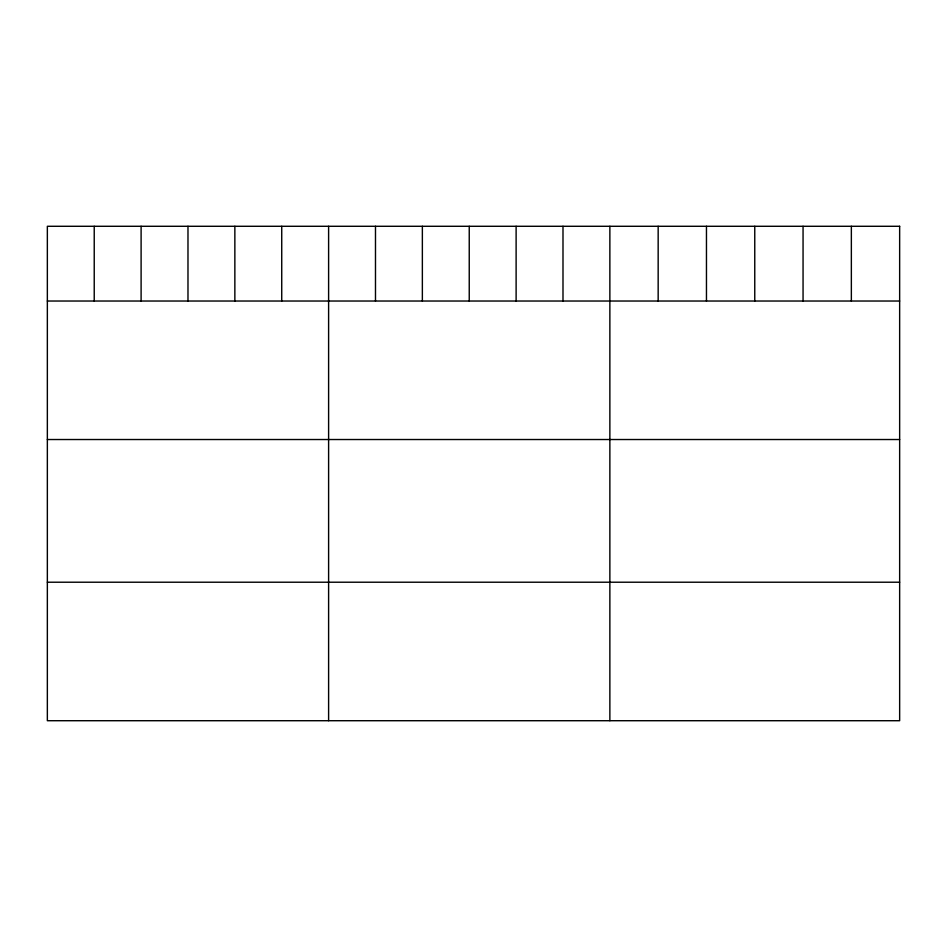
<?xml version="1.0" encoding="UTF-8"?>
<svg xmlns="http://www.w3.org/2000/svg" width="947" height="947" viewBox="0 0 947 947"><rect width="100%" height="100%" fill="white"/><g stroke="black" fill="none" stroke-linecap="round" stroke-linejoin="round"><path stroke-width="1.42" d="M47.35 301.028L899.65 301.028M47.35 439.526L899.65 439.526M47.35 582.216L899.65 582.216M851.353 226.286L851.353 301.028M803.056 226.286L803.056 301.028M754.759 226.286L754.759 301.028M706.462 226.286L706.462 301.028M658.165 226.286L658.165 301.028M609.868 226.286L609.868 720.714M562.992 226.286L562.992 301.028M516.115 226.286L516.115 301.028M469.238 226.286L469.238 301.028M422.362 226.286L422.362 301.028M375.486 226.286L375.486 301.028M328.609 226.286L328.609 720.714M281.733 226.286L281.733 301.028M234.856 226.286L234.856 301.028M187.98 226.286L187.98 301.028M141.103 226.286L141.103 301.028M94.227 226.286L94.227 301.028M899.65 226.286L47.35 226.286L47.35 720.714L899.65 720.714L899.65 226.286"/></g></svg>
